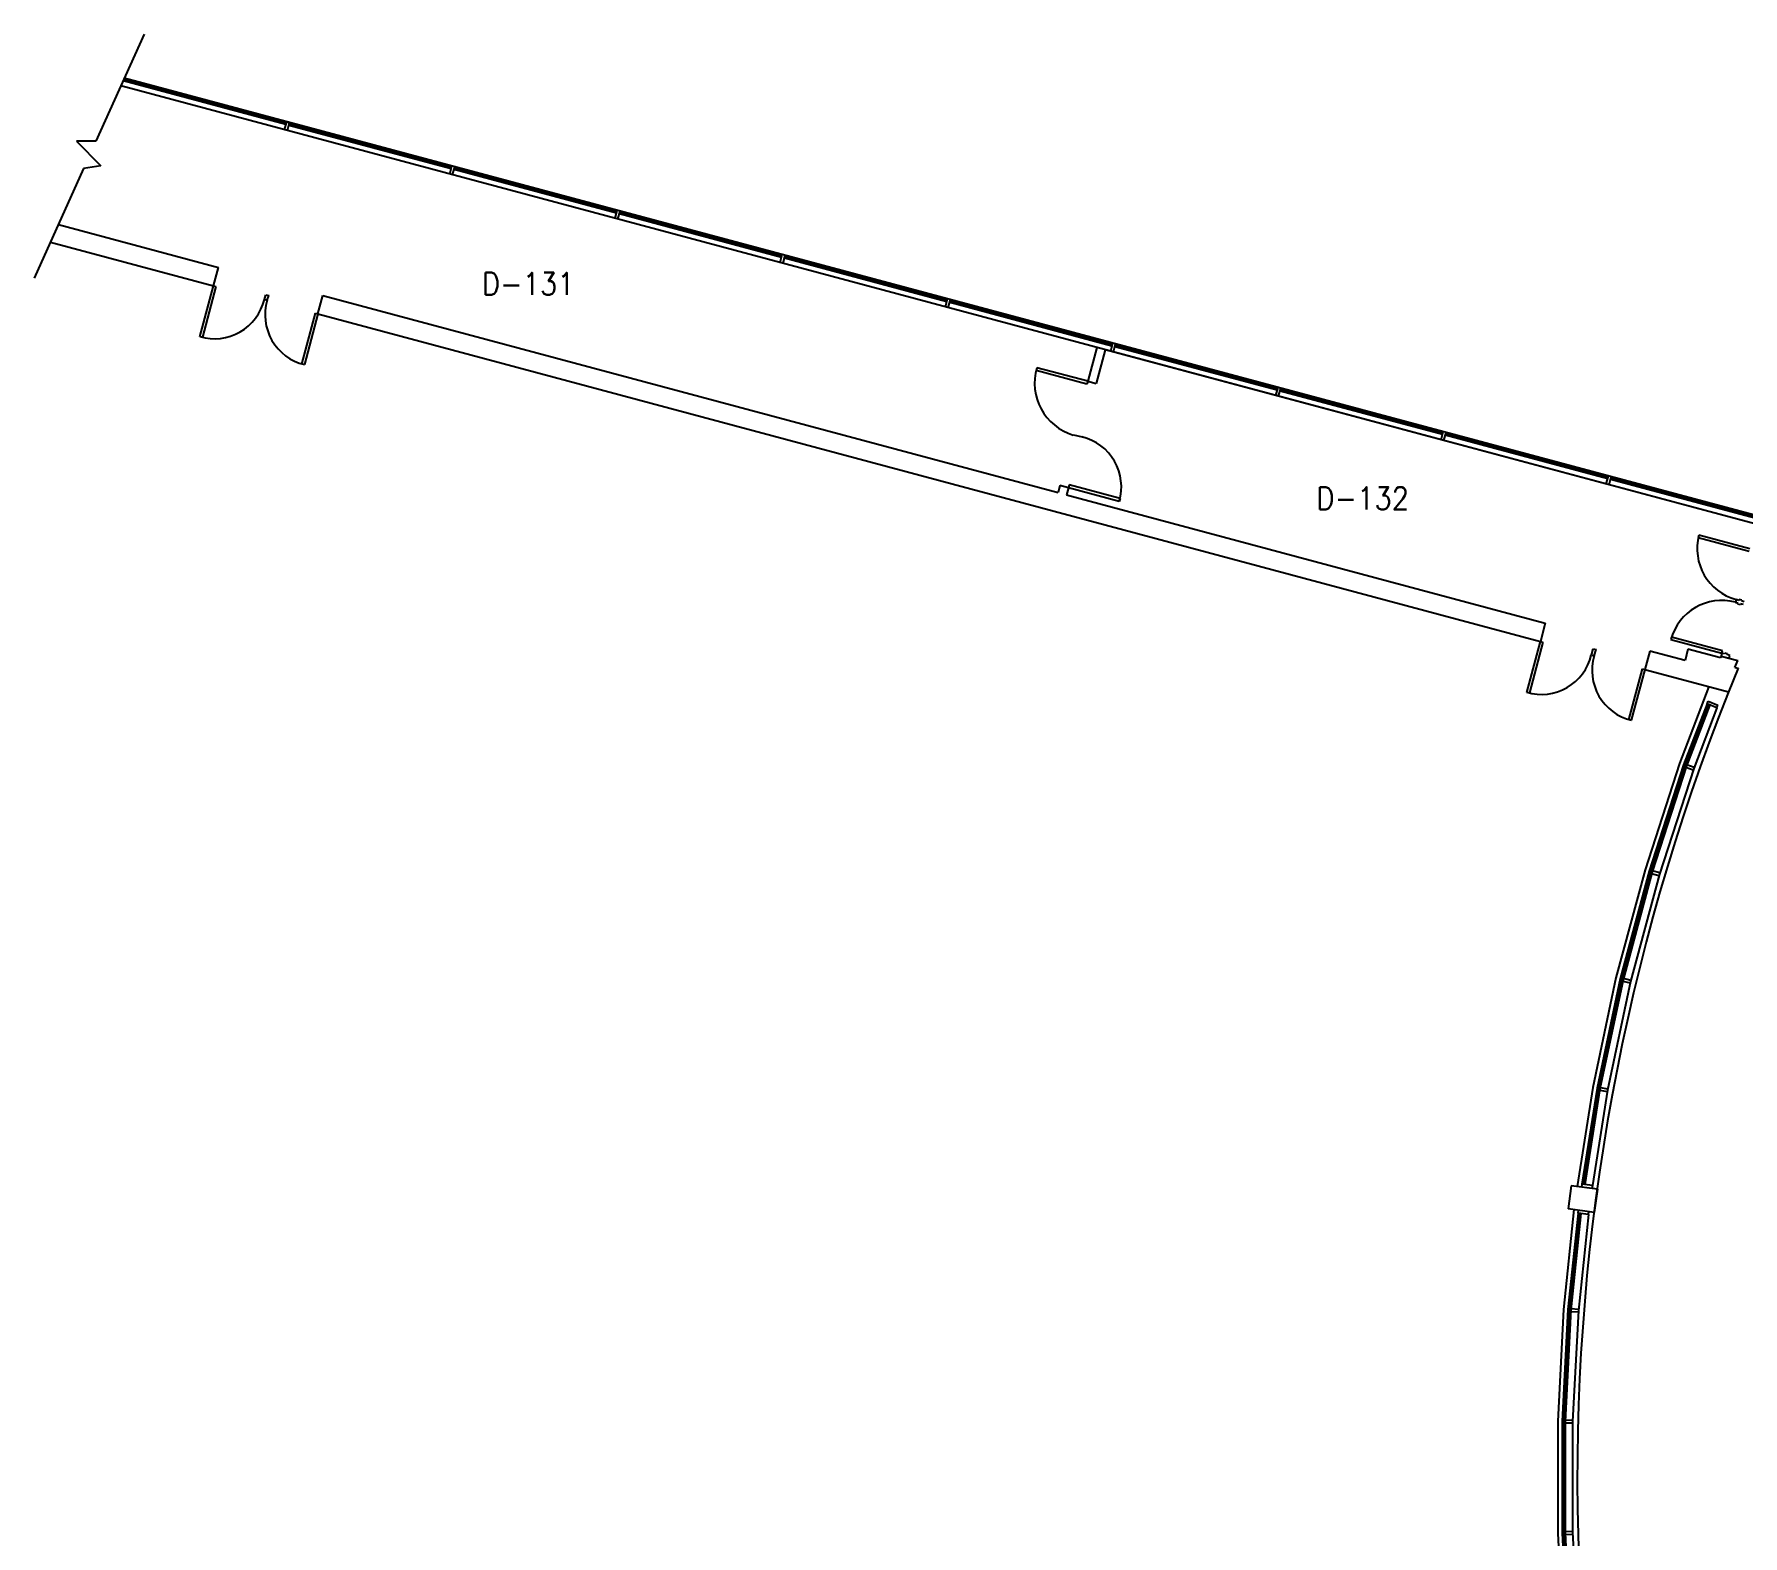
# Model space of a CAD drawing. Header units: inches. Extents: x -2 to 15026, y -1056 to 7065.
# Drawn here: x 3889 to 5058, y 5447 to 6474 of the extents above; entities that cross this region are included whole.
import ezdxf
from ezdxf.enums import TextEntityAlignment as Align

# ---------------------------------------------------------------- set-up
doc = ezdxf.new("R2010")
doc.units = ezdxf.units.IN
doc.header["$LTSCALE"] = 48
doc.header["$MEASUREMENT"] = 0
doc.layers.get('0').update_dxf_attribs({"linetype": 'CONTINUOUS'})
for name, color, linetype in [('A-DOOR', 5, 'CONTINUOUS'), ('A-GLAZ', 1, 'CONTINUOUS'), ('A-GLAZ-DETL', 5, 'CONTINUOUS'), ('A-WALL', 7, 'CONTINUOUS'), ('A-WALL-SILL', 3, 'CONTINUOUS'), ('SP-RMNO', 7, 'CONTINUOUS'), ('SP-ROOM', 7, 'CONTINUOUS')]:
    doc.layers.add(name, color=color, linetype=linetype)
doc.styles.add('ROMANS', font='ROMANS', dxfattribs={"width": 0.78})

# ---------------------------------------------------------------- blocks, each defined once
blk = doc.blocks.new('FMGRM1')
at = {"style": 'ROMANS', "width": 0.9}
for tag, p in [('DATA1', (0, -0.284)), ('DATA2', (0, -0.443)), ('DATA3', (0, -0.602)), ('DATA4', (0, -0.762)), ('DATA5', (0, -0.921))]:
    blk.add_attdef(tag, text='', height=0.117, dxfattribs=at).set_placement(p, align=Align.CENTER)
at = {"layer": 'SP-RMNO', "style": 'ROMANS', "width": 0.9}
blk.add_attdef('RMNUMB', text='', height=0.16, dxfattribs=at).set_placement((0, 0), align=Align.MIDDLE)

msp = doc.modelspace()

# ---------------------------------------------------------------- linework, layer by layer
at = {"layer": 'A-DOOR', "linetype": 'Continuous'}
for p, q in [((4002.2, 6267.1), (4011.5, 6301.9)), ((4013.2, 6301.5), (4003.9, 6266.7)), ((4011.5, 6301.9), (4013.2, 6301.5)), ((4046.3, 6292.6), (4047.4, 6295.7)), ((4046.3, 6292.6), (4048.2, 6292.1)), ((4047.4, 6295.7), (4049.3, 6295.2)), ((4048.2, 6292.1), (4049.3, 6295.2)), ((4072, 6248.4), (4081.3, 6283.2)), ((4083, 6282.8), (4073.7, 6248)), ((4081.3, 6283.2), (4083, 6282.8)), ((4003.9, 6266.7), (4002.2, 6267.1)), ((4073.7, 6248), (4072, 6248.4)), ((4574.8, 6245.9), (4574.2, 6243.9)), ((4609, 6234.6), (4574.2, 6243.9)), ((4609.5, 6236.6), (4574.8, 6245.9)), ((4609.5, 6236.6), (4609, 6234.6)), ((4599.7, 6199.9), (4605.6, 6198.6)), ((4596.8, 6165.8), (4596.3, 6163.8)), ((4596.8, 6165.8), (4596.3, 6163.8)), ((4631, 6154.5), (4596.3, 6163.8)), ((4631.6, 6156.5), (4596.8, 6165.8)), ((4631.6, 6156.5), (4631, 6154.5)), ((5027.6, 6131.4), (5027.1, 6129.7)), ((5027.1, 6129.7), (5061.9, 6120.4)), ((5062.4, 6122.1), (5027.6, 6131.4)), ((5053, 6087.3), (5052.5, 6085.4)), ((5054.4, 6084.9), (5052.5, 6085.4)), ((5054.9, 6086.8), (5053, 6087.3)), ((5054.2, 6084.3), (5054.4, 6084.9)), ((5056, 6083.8), (5054.2, 6084.3)), ((5055.1, 6087.4), (5054.9, 6086.8)), ((5056.9, 6087), (5055.1, 6087.4)), ((5056.2, 6084.4), (5056, 6083.8)), ((5058.1, 6083.9), (5056.2, 6084.4)), ((5056.7, 6086.4), (5056.9, 6087)), ((5058.6, 6085.9), (5056.7, 6086.4)), ((4909.9, 6023.9), (4919.2, 6058.7)), ((4920.9, 6058.3), (4911.6, 6023.5)), ((4919.2, 6058.7), (4920.9, 6058.3)), ((5008.9, 6061.7), (5008.4, 6060)), ((5008.4, 6060), (5043.2, 6050.7)), ((5043.7, 6052.4), (5008.9, 6061.7)), ((4954, 6049.4), (4955.3, 6053.7)), ((4954, 6049.4), (4955.9, 6048.9)), ((4955.3, 6053.7), (4957.2, 6053.2)), ((4955.9, 6048.9), (4957.2, 6053.2)), ((5043.2, 6050.7), (5042.7, 6048.7)), ((5042.7, 6048.7), (5048.2, 6047.3)), ((5043.2, 6050.7), (5043.7, 6052.4)), ((5045.1, 6050.2), (5043.2, 6050.7)), ((5045.2, 6050.8), (5045.1, 6050.2)), ((5047, 6050.3), (5045.2, 6050.8)), ((5046.9, 6049.7), (5047, 6050.3)), ((5048.8, 6049.2), (5046.9, 6049.7)), ((5048.2, 6047.3), (5048.8, 6049.2)), ((4979.6, 6005.2), (4988.9, 6040)), ((4990.6, 6039.6), (4981.3, 6004.8)), ((4988.9, 6040), (4990.6, 6039.6)), ((4911.6, 6023.5), (4909.9, 6023.9))]:
    msp.add_line(p, q, dxfattribs=at)
for centre, radius, start, end in [((4012.2, 6300.8), 35.1, 253.5876, 346.4414), ((4081.9, 6282.1), 35.1, 163.5889, 256.4401), ((4610.2, 6235.3), 37, 163.4518, 253.4518), ((4597.5, 6164.5), 35, 343.3634, 76.6366), ((5062.4, 6122.1), 36, 165.0145, 255.0145), ((5043.2, 6050.7), 36, 75.0145, 165.0145), ((4919.8, 6057.6), 35.1, 253.5829, 346.4467), ((4989.6, 6038.9), 35.1, 163.5889, 256.4401)]:
    msp.add_arc(centre, radius, start, end, dxfattribs=at)
msp.add_point((5053, 6085.3), dxfattribs=at)
at = {"layer": 'A-GLAZ', "linetype": 'Continuous'}
for p, q in [((4061.1, 6412.2), (3949.7, 6442)), ((4061.3, 6413.1), (3950.1, 6442.9)), ((4174.1, 6381.9), (4063, 6411.6)), ((4174.3, 6382.8), (4063.3, 6412.6)), ((4287.1, 6351.6), (4176, 6381.4)), ((4287.4, 6352.6), (4176.3, 6382.3)), ((4400.1, 6321.3), (4289, 6351.1)), ((4400.4, 6322.3), (4289.3, 6352)), ((4513.1, 6291), (4402, 6320.8)), ((4513.4, 6292), (4402.3, 6321.8)), ((4626.1, 6260.7), (4515.1, 6290.5)), ((4626.4, 6261.7), (4515.3, 6291.5)), ((4739.2, 6230.5), (4628.1, 6260.2)), ((4739.2, 6230.5), (4628.1, 6260.2)), ((4739.4, 6231.4), (4628.3, 6261.2)), ((4739.4, 6231.4), (4628.3, 6261.2)), ((4852.2, 6200.2), (4741.1, 6229.9)), ((4852.2, 6200.2), (4741.1, 6229.9)), ((4852.4, 6201.2), (4741.3, 6230.9)), ((4852.4, 6201.2), (4741.3, 6230.9)), ((4965.2, 6169.9), (4854.1, 6199.7)), ((4965.2, 6169.9), (4854.1, 6199.7)), ((4965.4, 6170.9), (4854.4, 6200.6)), ((4965.4, 6170.9), (4854.4, 6200.6)), ((5065.9, 6142.9), (4967.1, 6169.4)), ((5066.1, 6143.9), (4967.4, 6170.4)), ((5033.2, 6016.1), (5017.1, 5974.3)), ((5034.1, 6015.7), (5018.1, 5974)), ((5035, 6015.3), (5019, 5973.6)), ((5039.9, 6013.3), (5024, 5971.9)), ((5017.1, 5974.3), (4993.5, 5901.7)), ((5018.1, 5974), (4994.5, 5901.4)), ((5019, 5973.6), (4995.5, 5901.1)), ((5024, 5971.9), (5000.5, 5899.6)), ((4993.5, 5901.7), (4973.8, 5827.9)), ((4994.5, 5901.4), (4974.7, 5827.6)), ((4995.5, 5901.1), (4975.7, 5827.4)), ((5000.5, 5899.6), (4980.8, 5826.2)), ((4973.8, 5827.9), (4957.9, 5753.2)), ((4974.7, 5827.6), (4958.9, 5753)), ((4975.7, 5827.4), (4959.9, 5752.8)), ((4980.8, 5826.2), (4965, 5751.8)), ((4957.9, 5753.2), (4947.5, 5687.6)), ((4958.9, 5753), (4948.5, 5687.5)), ((4959.9, 5752.8), (4949.5, 5687.3)), ((4965, 5751.8), (4954.7, 5686.7)), ((4944.9, 5667.8), (4938, 5601.8)), ((4945.9, 5667.6), (4938.9, 5601.7)), ((4946.9, 5667.5), (4939.9, 5601.6)), ((4952.1, 5666.8), (4945.2, 5601.2)), ((4938, 5601.8), (4934, 5525.5)), ((4938.9, 5601.7), (4935, 5525.4)), ((4939.9, 5601.6), (4936, 5525.4)), ((4945.2, 5601.2), (4941.2, 5525.3)), ((4934, 5525.5), (4934, 5449.1)), ((4935, 5525.4), (4935, 5449.1)), ((4936, 5525.4), (4936, 5449.1)), ((4941.2, 5525.3), (4941.2, 5449.3)), ((4934, 5449.1), (4938, 5372.8)), ((4935, 5449.1), (4938.9, 5372.9)), ((4936, 5449.1), (4939.9, 5373)), ((4941.2, 5449.3), (4945.2, 5373.4))]:
    msp.add_line(p, q, dxfattribs=at)
at = {"layer": 'A-GLAZ-DETL', "linetype": 'Continuous'}
for p, q in [((4060.1, 6408.6), (4061.6, 6414.1)), ((4061.6, 6414.1), (4063.5, 6413.6)), ((4062.1, 6408.1), (4063.5, 6413.6)), ((4173.1, 6378.3), (4174.6, 6383.8)), ((4175.1, 6377.8), (4176.5, 6383.3)), ((4286.2, 6348.1), (4287.6, 6353.5)), ((4288.1, 6347.5), (4289.6, 6353)), ((4399.2, 6317.8), (4400.6, 6323.2)), ((4401.1, 6317.3), (4402.6, 6322.7)), ((4512.2, 6287.5), (4513.6, 6293)), ((4514.1, 6287), (4515.6, 6292.4)), ((4625.2, 6257.2), (4626.7, 6262.7)), ((4627.1, 6256.7), (4628.6, 6262.2)), ((4738.2, 6226.9), (4739.7, 6232.4)), ((4740.1, 6226.4), (4741.6, 6231.9)), ((4851.2, 6196.6), (4852.7, 6202.1)), ((4853.2, 6196.1), (4854.6, 6201.6)), ((4964.2, 6166.4), (4965.7, 6171.8)), ((4966.2, 6165.8), (4967.6, 6171.3)), ((5033.2, 6016.1), (5033.9, 6017.9)), ((5039.9, 6013.3), (5033.2, 6016.1)), ((5033.9, 6017.9), (5040.6, 6015.2)), ((5039.9, 6013.3), (5040.6, 6015.2)), ((5018.1, 5974), (5019, 5973.6)), ((5018.7, 5972.7), (5023.6, 5970.9)), ((5019.4, 5974.6), (5024.3, 5972.8)), ((4994.5, 5901.4), (4995.5, 5901.1)), ((4995.2, 5900.1), (5000.2, 5898.6)), ((4995.7, 5902.1), (5000.8, 5900.6)), ((4974.7, 5827.6), (4975.7, 5827.4)), ((4975.5, 5826.4), (4980.6, 5825.2)), ((4975.9, 5828.4), (4981.1, 5827.2)), ((4958.9, 5753), (4959.9, 5752.8)), ((4959.7, 5751.8), (4964.8, 5750.9)), ((4960, 5753.8), (4965.2, 5752.8)), ((4947.5, 5687.6), (4947.2, 5685.6)), ((4954.7, 5686.7), (4947.5, 5687.6)), ((4954.7, 5686.7), (4954.4, 5684.7)), ((4944.9, 5667.8), (4945.1, 5669.8)), ((4952.1, 5666.8), (4952.3, 5668.8)), ((4952.1, 5666.8), (4944.9, 5667.8)), ((4938.9, 5601.7), (4939.9, 5601.6)), ((4939.9, 5600.6), (4945.1, 5600.2)), ((4940, 5602.6), (4945.3, 5602.2)), ((4935, 5525.4), (4936, 5525.4)), ((4935.9, 5524.4), (4941.2, 5524.3)), ((4936, 5526.4), (4941.2, 5526.3)), ((4935, 5449.1), (4936, 5449.1)), ((4935.9, 5450.1), (4941.2, 5450.3)), ((4936, 5448.1), (4941.2, 5448.3))]:
    msp.add_line(p, q, dxfattribs=at)
at = {"layer": 'A-WALL', "linetype": 'Continuous'}
for p, q in [((3964.1, 6474), (3931, 6400.7)), ((3931, 6400.7), (3917.9, 6400.7)), ((3917.9, 6400.7), (3934.5, 6384)), ((3922.7, 6382.1), (3888.9, 6307.1)), ((3934.5, 6384), (3922.7, 6382.1)), ((3905.4, 6343.8), (4014.9, 6314.5)), ((3900, 6331.8), (4011.5, 6301.9)), ((4011.5, 6301.9), (4014.9, 6314.5)), ((4083, 6282.8), (4086.4, 6295.3)), ((4086.4, 6295.3), (4589.2, 6160.6)), ((4083, 6282.8), (4919.2, 6058.7)), ((4615.8, 6259.7), (4609.5, 6236.6)), ((4615.8, 6259.7), (4609.5, 6236.6)), ((4621.5, 6258.2), (4615.3, 6235)), ((4621.5, 6258.2), (4615.3, 6235)), ((4609.5, 6236.6), (4615.3, 6235)), ((4590.5, 6165.4), (4589.2, 6160.6)), ((4596.3, 6163.8), (4590.5, 6165.4)), ((4596.3, 6163.8), (4595, 6159)), ((4595, 6159), (4922.5, 6071.3)), ((4922.5, 6071.3), (4919.2, 6058.7)), ((4994, 6052.1), (4990.6, 6039.6)), ((5018.2, 6045.6), (4994, 6052.1)), ((5020.1, 6053.4), (5018.2, 6045.6)), ((5042.3, 6047.5), (5020.1, 6053.4)), ((5042.7, 6048.7), (5042.3, 6047.5)), ((5042.7, 6048.7), (5054.1, 6045.7)), ((5052.1, 6041), (5054.1, 6045.7)), ((4990.6, 6039.6), (5047.9, 6024.2)), ((5052.1, 6041), (5054.5, 6040.4)), ((4940.2, 5686.5), (4938.2, 5670.7)), ((4958.1, 5684.2), (4940.2, 5686.5)), ((4958.1, 5684.2), (4956, 5668.3)), ((4956, 5668.3), (4938.2, 5670.7))]:
    msp.add_line(p, q, dxfattribs=at)
at = {"layer": 'A-WALL-SILL', "linetype": 'Continuous'}
for p, q in [((5068.3, 6144.3), (3950.5, 6443.9)), ((5066.8, 6138.9), (3948.2, 6438.6)), ((5066.8, 6138.9), (4621.5, 6258.2)), ((5034.4, 6027.8), (5014.3, 5975.3)), ((5014.3, 5975.3), (4990.7, 5902.5)), ((4990.7, 5902.5), (4970.8, 5828.6)), ((4970.8, 5828.6), (4954.9, 5753.7)), ((4954.9, 5753.7), (4944.2, 5686)), ((4942.1, 5670.2), (4935, 5602)), ((4935, 5602), (4931, 5525.6)), ((4931, 5525.6), (4931, 5449)), ((4931, 5449), (4935, 5372.6))]:
    msp.add_line(p, q, dxfattribs=at)
msp.add_arc((6391.1, 5487), 1446.7, 157.5111, 202.7716, dxfattribs=at)

# ---------------------------------------------------------------- block references
at = {"layer": 'SP-ROOM', "linetype": 'Continuous'}
ref = msp.add_blockref('FMGRM1', (4226.8, 6303.3), dxfattribs=dict(at, xscale=96, yscale=96, zscale=96))
ref.add_attrib('RMNUMB', 'D-131', dxfattribs={"layer": 'SP-RMNO', "height": 15.36, "style": 'ROMANS', "width": 0.9}).set_placement((4226.8, 6303.3), align=Align.MIDDLE)
ref = msp.add_blockref('FMGRM1', (4797.6, 6156.6), dxfattribs=dict(at, xscale=96, yscale=96, zscale=96))
ref.add_attrib('RMNUMB', 'D-132', dxfattribs={"layer": 'SP-RMNO', "height": 15.36, "style": 'ROMANS', "width": 0.9}).set_placement((4797.6, 6156.6), align=Align.MIDDLE)

doc.saveas('drawing.dxf')
